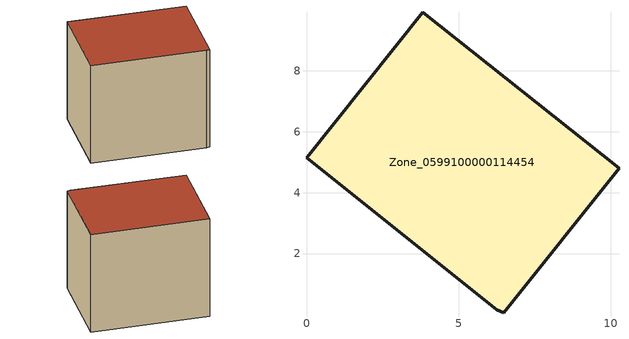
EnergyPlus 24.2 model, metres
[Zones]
Zone_0599100000114454
 floor ground (C_G): 6.26,0.14 0,5.14 3.82,9.93 10.27,4.8 6.48,0.05 z0.58
 wall outside (C_F): 10.27,4.8 3.82,9.93 0,5.14 6.26,0.14 6.48,0.05 10.27,4.8 z0.58:8.07
 roof outside (C_R): 6.26,0.14 6.48,0.05 10.27,4.8 3.82,9.93 0,5.14 z8.07
[BUILDING]
Pand.0599100000114454: North Axis=0; Terrain=City; Loads Convergence Tolerance Value=0.04; Temperature Convergence Tolerance Value=0.4; Solar Distribution=FullExterior; Maximum Number of Warmup Days=25; Minimum Number of Warmup Days=1
[Site:Location]
Rotterdam.The.Hague.AP_ZH_NLD Design_Conditions: Latitude=51.96; Longitude=4.45; Time Zone=1; Elevation=-4.5
[SITE:GROUNDTEMPERATURE:BUILDINGSURFACE]
18, 18, 18, 18, 18, 18, 18, 18, 18, 18, 18, 18
[MATERIAL] Thermal Absorptance=0.9; Solar Absorptance=0.7; Visible Absorptance=0.7
Name | Roughness | Thickness | Conductivity | Density | Specific Heat
G.TI.1965-1974 | MediumSmooth | 0.15 | 0.882353 | 540 | 1210
F.TI.1965-1974 | Rough | 0.3 | 0.697674 | 1920 | 840
R.TI.1965-1974 | MediumRough | 0.2 | 0.232558 | 1500 | 1000
[CONSTRUCTION]
C_G: G.TI.1965-1974
C_F: F.TI.1965-1974
C_R: R.TI.1965-1974
[ZONE]
Zone_0599100000114454: Type=1; Multiplier=1; Ceiling Height=Autocalculate; Volume=Autocalculate; Floor Area=autocalculate; Part of Total Floor Area=Yes
[ZONEINFILTRATION:DESIGNFLOWRATE]
Infil_Zone_0599100000114454: Zone or ZoneList or Space or SpaceList=Zone_0599100000114454; Schedule=AlwaysOn; Design Flow Rate Calculation Method=Flow/Area; Flow Rate per Floor Area=0.003; Constant Term Coefficient=1; Temperature Term Coefficient=0; Velocity Term Coefficient=0; Velocity Squared Term Coefficient=0
[HVACTEMPLATE:ZONE:IDEALLOADSAIRSYSTEM]
Zone_0599100000114454: Maximum Heating Supply Air Temperature=50; Minimum Cooling Supply Air Temperature=13; Maximum Heating Supply Air Humidity Ratio=0.0156; Minimum Cooling Supply Air Humidity Ratio=0.0077; Heating Limit=NoLimit; Cooling Limit=NoLimit; Dehumidification Control Type=ConstantSensibleHeatRatio; Cooling Sensible Heat Ratio=0.7; Dehumidification Setpoint=60; Humidification Control Type=None; Humidification Setpoint=30; Outdoor Air Method=None; Outdoor Air Flow Rate per Person=0.00944; Outdoor Air Flow Rate per Zone Floor Area=0; Outdoor Air Flow Rate per Zone=0; Demand Controlled Ventilation Type=None; Outdoor Air Economizer Type=NoEconomizer; Heat Recovery Type=None; Sensible Heat Recovery Effectiveness=0.7; Latent Heat Recovery Effectiveness=0.65
[ZONECONTROL:THERMOSTAT]
ThermostatControl_Zone_0599100000114454: Zone or ZoneList=Zone_0599100000114454; Control Type Schedule=DualSetpointControlType; Control 1=Thermostat_Zone_0599100000114454; Temperature Difference Between Cutout And Setpoint=0
[THERMOSTATSETPOINT:DUALSETPOINT]
Thermostat_Zone_0599100000114454: Heating Setpoint Temperature Schedule=HeatingSetpoint_Zone_0599100000114454; Cooling Setpoint Temperature Schedule=CoolingSetpoint_Zone_0599100000114454
[SCHEDULE:COMPACT]
HeatingSetpoint_Zone_0599100000114454: Through: 12/31, For: AllDays, Until: 24:00, 21
CoolingSetpoint_Zone_0599100000114454: Through: 12/31, For: AllDays, Until: 24:00, 24
DualSetpointControlType: Through: 12/31, For: AllDays, Until: 24:00, 4
AlwaysOn: Through: 12/31, For: AllDays, Until: 24:00, 1
